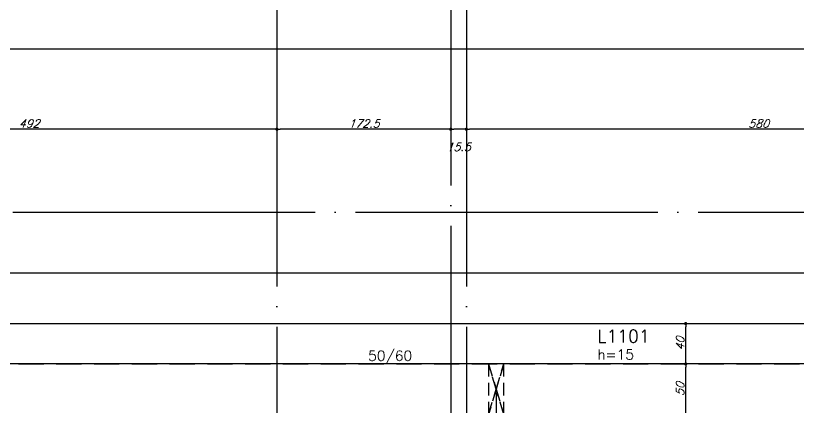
# Model space of a CAD drawing. Extents: x -4723 to 4922, y -2048 to 2452.
# Drawn here: x 1798 to 2575, y 1421 to 1810 of the extents above; entities that cross this region are included whole.
import ezdxf
from ezdxf.enums import TextEntityAlignment as Align

# ---------------------------------------------------------------- set-up
doc = ezdxf.new("R2010")
doc.units = 0
doc.header["$LTSCALE"] = 50
doc.header["$MEASUREMENT"] = 0
for name, pattern in [('DASHED', [0.75, 0.5, -0.25]), ('EIXO', [6.8, 6, -0.4, 0, -0.4]), ('HIDDEN', [0.375, 0.25, -0.125])]:
    doc.linetypes.add(name, pattern=pattern)
doc.layers.get('0').update_dxf_attribs({"linetype": 'CONTINUOUS'})
doc.layers.get('DEFPOINTS').update_dxf_attribs({"linetype": 'CONTINUOUS'})
for name, color, linetype in [('71', 6, 'CONTINUOUS'), ('F-COTAS', 106, 'CONTINUOUS'), ('F-COTAS-FUROS', 50, 'CONTINUOUS'), ('F-EIXO', 12, 'EIXO'), ('F-FURO-PAREDE', 2, 'HIDDEN'), ('F-LAJES', 3, 'CONTINUOUS'), ('F-LAJES-DIM', 2, 'CONTINUOUS'), ('F-LAJES-NOME', 4, 'CONTINUOUS'), ('F-TEXTO', 6, 'CONTINUOUS'), ('F-VIGAS', 3, 'CONTINUOUS'), ('F-VIGAS-DIM', 2, 'CONTINUOUS')]:
    doc.layers.add(name, color=color, linetype=linetype)
doc.styles.add('CP-TEXT-INCL', font='simplex.shx', dxfattribs={"oblique": 20})
doc.styles.add('MCP', font='simplex.shx')
doc.styles.add('ROMANS', font='simplex.shx')
doc.dimstyles.new('CP-COTAS-50', dxfattribs={"dimscale": 0.64, "dimtxt": 12.5, "dimasz": 5, "dimexe": 5, "dimexo": 5, "dimgap": 2.5, "dimtad": 1, "dimdec": 1, "dimdsep": 46, "dimtxsty": 'CP-TEXT-INCL', "dimblk1": 'DOT', "dimblk2": 'DOT', "dimsah": 1, "dimcen": 9, "dimclrd": 256, "dimclre": 256, "dimclrt": 256, "dimadec": 0, "dimazin": 0, "dimtfac": 1, "dimtdec": 1, "dimtmove": 2, "dimatfit": 3, "dimldrblk": 'DOT', "dimfxl": 5, "dimtolj": 1, "dimarcsym": 0})

# ---------------------------------------------------------------- blocks, each defined once
blk = doc.blocks.new('_DOT')
at = {"color": 0, "linetype": 'ByBlock'}
blk.add_line((-0.5, 0), (-1, 0), dxfattribs=at)
at = {"color": 0, "linetype": 'ByBlock', "const_width": 0.5}
blk.add_lwpolyline([(-0.25, 0, 1), (0.25, 0, 1)], format="xyb", close=True, dxfattribs=at)
blk = doc.blocks.new('*D69')
at = {"layer": 'DEFPOINTS', "color": 0, "linetype": 'Continuous', "transparency": 16777216}
for p in [(2463.18, 1464.5), (2463.18, 1464.5), (2463.18, 1414.5)]:
    blk.add_point(p, dxfattribs=at)
at = {"layer": 'F-COTAS', "linetype": 'Continuous', "lineweight": -2, "transparency": 16777216}
blk.add_line((2463.18, 1417.7), (2463.18, 1461.3), dxfattribs=at)
at = {"layer": 'F-COTAS', "linetype": 'Continuous', "lineweight": -2, "transparency": 16777216, "xscale": 3.2, "yscale": 3.2, "zscale": 3.2}
for p, rotation in [((2463.18, 1464.5), 90), ((2463.18, 1414.5), 270)]:
    blk.add_blockref('_DOT', p, dxfattribs=dict(at, rotation=rotation))
at = {"layer": 'F-COTAS', "linetype": 'Continuous', "transparency": 16777216, "insert": (2457.58, 1439.5), "char_height": 8, "attachment_point": 5, "rotation": 90, "style": 'CP-TEXT-INCL'}
blk.add_mtext('\\A1;50', dxfattribs=at)
blk = doc.blocks.new('*D70')
at = {"layer": 'DEFPOINTS', "color": 0, "linetype": 'Continuous', "transparency": 16777216}
for p in [(2463.18, 1504.5), (2463.18, 1504.5), (2463.18, 1464.5)]:
    blk.add_point(p, dxfattribs=at)
at = {"layer": 'F-COTAS', "linetype": 'Continuous', "lineweight": -2, "transparency": 16777216}
blk.add_line((2463.18, 1467.7), (2463.18, 1501.3), dxfattribs=at)
at = {"layer": 'F-COTAS', "linetype": 'Continuous', "lineweight": -2, "transparency": 16777216, "xscale": 3.2, "yscale": 3.2, "zscale": 3.2}
for p, rotation in [((2463.18, 1504.5), 90), ((2463.18, 1464.5), 270)]:
    blk.add_blockref('_DOT', p, dxfattribs=dict(at, rotation=rotation))
at = {"layer": 'F-COTAS', "linetype": 'Continuous', "transparency": 16777216, "insert": (2457.58, 1484.5), "char_height": 8, "attachment_point": 5, "rotation": 90, "style": 'CP-TEXT-INCL'}
blk.add_mtext('\\A1;40', dxfattribs=at)
blk = doc.blocks.new('*U175')
at = {"layer": 'F-EIXO'}
blk.add_line((0, 0), (0, -2655), dxfattribs=at)
at = {"layer": 'F-TEXTO', "style": 'ROMANS'}
blk.add_attdef('EIXO', text='', height=17.5, rotation=360, dxfattribs=at).set_placement((0, 28.21), align=Align.MIDDLE_CENTER)
blk = doc.blocks.new('*U176')
at = {"layer": 'F-EIXO'}
blk.add_line((0, 0), (0, -2655), dxfattribs=at)
at = {"layer": 'F-TEXTO', "style": 'ROMANS'}
blk.add_attdef('EIXO', text='', height=17.5, rotation=360, dxfattribs=at).set_placement((0, 28.21), align=Align.MIDDLE_CENTER)
blk = doc.blocks.new('*U170')
at = {"layer": 'F-EIXO'}
blk.add_line((0, 0), (7197, 0), dxfattribs=at)
at = {"layer": 'F-TEXTO', "style": 'ROMANS'}
blk.add_attdef('EIXO', text='', height=17.5, dxfattribs=at).set_placement((-28.2072, 0), align=Align.MIDDLE_CENTER)
blk = doc.blocks.new('*U182')
at = {"layer": 'F-EIXO'}
blk.add_line((0, 0), (0, -2755), dxfattribs=at)
at = {"layer": 'F-TEXTO', "style": 'ROMANS'}
blk.add_attdef('EIXO', text='', height=17.5, rotation=360, dxfattribs=at).set_placement((0, 28.2072), align=Align.MIDDLE_CENTER)
blk = doc.blocks.new('*D231')
at = {"layer": 'DEFPOINTS', "color": 0, "linetype": 'Continuous', "transparency": 16777216}
for p in [(3259.5, 1776.88), (-3490, 1504.5), (3259.5, 1504.5)]:
    blk.add_point(p, dxfattribs=at)
at = {"layer": 'F-COTAS', "linetype": 'Continuous', "lineweight": -2, "transparency": 16777216}
for p, q in [((-3490, 1507.7), (-3490, 1780.08)), ((3259.5, 1507.7), (3259.5, 1780.08)), ((-3486.8, 1776.88), (3256.3, 1776.88))]:
    blk.add_line(p, q, dxfattribs=at)
at = {"layer": 'F-COTAS', "linetype": 'Continuous', "lineweight": -2, "transparency": 16777216, "xscale": 3.2, "yscale": 3.2, "zscale": 3.2, "rotation": 180}
blk.add_blockref('_DOT', (-3490, 1776.88), dxfattribs=at)
at = {"layer": 'F-COTAS', "linetype": 'Continuous', "lineweight": -2, "transparency": 16777216, "xscale": 3.2, "yscale": 3.2, "zscale": 3.2}
blk.add_blockref('_DOT', (3259.5, 1776.88), dxfattribs=at)
at = {"layer": 'F-COTAS', "linetype": 'Continuous', "transparency": 16777216, "insert": (-115.25, 1782.48), "char_height": 8, "attachment_point": 5, "style": 'CP-TEXT-INCL'}
blk.add_mtext('\\A1;6749.5', dxfattribs=at)
blk = doc.blocks.new('*D233')
at = {"layer": 'DEFPOINTS', "color": 0, "linetype": 'Continuous', "transparency": 16777216}
for p in [(2245.5, 1697.1), (2245.5, 1697.1), (2825.5, 1684.46)]:
    blk.add_point(p, dxfattribs=at)
at = {"layer": 'F-COTAS', "linetype": 'Continuous', "lineweight": -2, "transparency": 16777216}
for p, q in [((2822.3, 1697.1), (2248.7, 1697.1)), ((2825.5, 1687.66), (2825.5, 1700.3))]:
    blk.add_line(p, q, dxfattribs=at)
at = {"layer": 'F-COTAS', "linetype": 'Continuous', "lineweight": -2, "transparency": 16777216, "xscale": 3.2, "yscale": 3.2, "zscale": 3.2, "rotation": 180}
blk.add_blockref('_DOT', (2245.5, 1697.1), dxfattribs=at)
at = {"layer": 'F-COTAS', "linetype": 'Continuous', "lineweight": -2, "transparency": 16777216, "xscale": 3.2, "yscale": 3.2, "zscale": 3.2}
blk.add_blockref('_DOT', (2825.5, 1697.1), dxfattribs=at)
at = {"layer": 'F-COTAS', "linetype": 'Continuous', "transparency": 16777216, "insert": (2535.5, 1702.7), "char_height": 8, "attachment_point": 5, "style": 'CP-TEXT-INCL'}
blk.add_mtext('\\A1;580', dxfattribs=at)
blk = doc.blocks.new('*D234')
at = {"layer": 'DEFPOINTS', "color": 0, "linetype": 'Continuous', "transparency": 16777216}
for p in [(2230, 1697.1), (2230, 1697.1), (2245.5, 1697.1)]:
    blk.add_point(p, dxfattribs=at)
at = {"layer": 'F-COTAS', "linetype": 'Continuous', "lineweight": -2, "transparency": 16777216}
blk.add_line((2242.3, 1697.1), (2233.2, 1697.1), dxfattribs=at)
at = {"layer": 'F-COTAS', "linetype": 'Continuous', "lineweight": -2, "transparency": 16777216, "xscale": 3.2, "yscale": 3.2, "zscale": 3.2, "rotation": 180}
blk.add_blockref('_DOT', (2230, 1697.1), dxfattribs=at)
at = {"layer": 'F-COTAS', "linetype": 'Continuous', "lineweight": -2, "transparency": 16777216, "xscale": 3.2, "yscale": 3.2, "zscale": 3.2}
blk.add_blockref('_DOT', (2245.5, 1697.1), dxfattribs=at)
at = {"layer": 'F-COTAS', "linetype": 'Continuous', "transparency": 16777216, "insert": (2237.75, 1679.5), "char_height": 8, "attachment_point": 5, "style": 'CP-TEXT-INCL'}
blk.add_mtext('\\A1;15.5', dxfattribs=at)
blk = doc.blocks.new('*D235')
at = {"layer": 'DEFPOINTS', "color": 0, "linetype": 'Continuous', "transparency": 16777216}
for p in [(2057.5, 1697.1), (2057.5, 1697.1), (2230, 1697.1)]:
    blk.add_point(p, dxfattribs=at)
at = {"layer": 'F-COTAS', "linetype": 'Continuous', "lineweight": -2, "transparency": 16777216}
blk.add_line((2226.8, 1697.1), (2060.7, 1697.1), dxfattribs=at)
at = {"layer": 'F-COTAS', "linetype": 'Continuous', "lineweight": -2, "transparency": 16777216, "xscale": 3.2, "yscale": 3.2, "zscale": 3.2, "rotation": 180}
blk.add_blockref('_DOT', (2057.5, 1697.1), dxfattribs=at)
at = {"layer": 'F-COTAS', "linetype": 'Continuous', "lineweight": -2, "transparency": 16777216, "xscale": 3.2, "yscale": 3.2, "zscale": 3.2}
blk.add_blockref('_DOT', (2230, 1697.1), dxfattribs=at)
at = {"layer": 'F-COTAS', "linetype": 'Continuous', "transparency": 16777216, "insert": (2143.75, 1702.7), "char_height": 8, "attachment_point": 5, "style": 'CP-TEXT-INCL'}
blk.add_mtext('\\A1;172.5', dxfattribs=at)
blk = doc.blocks.new('*D236')
at = {"layer": 'DEFPOINTS', "color": 0, "linetype": 'Continuous', "transparency": 16777216}
for p in [(1565.5, 1697.1), (1565.5, 1697.1), (2057.5, 1697.1)]:
    blk.add_point(p, dxfattribs=at)
at = {"layer": 'F-COTAS', "linetype": 'Continuous', "lineweight": -2, "transparency": 16777216}
blk.add_line((2054.3, 1697.1), (1568.7, 1697.1), dxfattribs=at)
at = {"layer": 'F-COTAS', "linetype": 'Continuous', "lineweight": -2, "transparency": 16777216, "xscale": 3.2, "yscale": 3.2, "zscale": 3.2, "rotation": 180}
blk.add_blockref('_DOT', (1565.5, 1697.1), dxfattribs=at)
at = {"layer": 'F-COTAS', "linetype": 'Continuous', "lineweight": -2, "transparency": 16777216, "xscale": 3.2, "yscale": 3.2, "zscale": 3.2}
blk.add_blockref('_DOT', (2057.5, 1697.1), dxfattribs=at)
at = {"layer": 'F-COTAS', "linetype": 'Continuous', "transparency": 16777216, "insert": (1811.5, 1702.7), "char_height": 8, "attachment_point": 5, "style": 'CP-TEXT-INCL'}
blk.add_mtext('\\A1;492', dxfattribs=at)
blk = doc.blocks.new('*D532')
at = {"layer": 'DEFPOINTS', "color": 0, "linetype": 'Continuous', "transparency": 16777216}
for p in [(2275.1, 1439.5), (2554.04, 1398.62), (2554.04, 1387.94)]:
    blk.add_point(p, dxfattribs=at)
at = {"layer": 'F-COTAS-FUROS', "linetype": 'Continuous', "lineweight": -2, "transparency": 16777216}
for p, q in [((2275.1, 1436.3), (2275.1, 1384.74)), ((2554.04, 1395.42), (2554.04, 1384.74)), ((2278.3, 1387.94), (2550.84, 1387.94))]:
    blk.add_line(p, q, dxfattribs=at)
at = {"layer": 'F-COTAS-FUROS', "linetype": 'Continuous', "lineweight": -2, "transparency": 16777216, "xscale": 3.2, "yscale": 3.2, "zscale": 3.2, "rotation": 180}
blk.add_blockref('_DOT', (2275.1, 1387.94), dxfattribs=at)
at = {"layer": 'F-COTAS-FUROS', "linetype": 'Continuous', "lineweight": -2, "transparency": 16777216, "xscale": 3.2, "yscale": 3.2, "zscale": 3.2}
blk.add_blockref('_DOT', (2554.04, 1387.94), dxfattribs=at)
at = {"layer": 'F-COTAS-FUROS', "linetype": 'Continuous', "transparency": 16777216, "insert": (2414.57, 1393.54), "char_height": 8, "attachment_point": 5, "style": 'CP-TEXT-INCL'}
blk.add_mtext('\\A1;279', dxfattribs=at)

msp = doc.modelspace()

# ---------------------------------------------------------------- linework, layer by layer
at = {"layer": '71', "color": 2}
msp.add_line((3259.5, 1554.5), (1276, 1554.5), dxfattribs=at)
at = {"layer": '71', "color": 1, "linetype": 'DASHED'}
msp.add_line((1276, 1464.5), (3259.5, 1464.5), dxfattribs=at)
at = {"layer": 'F-FURO-PAREDE'}
msp.add_lwpolyline([(2275.1, 1439.5), (2267.6, 1414.5), (2282.6, 1414.5), (2275.1, 1439.5), (2282.6, 1414.5), (2282.6, 1464.5), (2275.1, 1439.5), (2282.6, 1464.5), (2267.6, 1464.5), (2275.1, 1439.5), (2267.6, 1464.5), (2267.6, 1414.5), (2275.1, 1439.5)], dxfattribs=at)
at = {"layer": 'F-LAJES', "linetype": 'Continuous'}
msp.add_line((1276, 1504.5), (3259.5, 1504.5), dxfattribs=at)
at = {"layer": 'F-VIGAS'}
for points in [[(2060.5, 1464.5), (1276, 1464.5)], [(2230, 1464.5), (2060.5, 1464.5)], [(2570, 1464.5), (2230, 1464.5)], [(3259.5, 1464.5), (2570, 1464.5)]]:
    msp.add_lwpolyline(points, dxfattribs=at)

# ---------------------------------------------------------------- block references
at = {"layer": 'F-EIXO', "linetype": 'Continuous'}
for name, p in [('*U182', (2230, 1941.357)), ('*U175', (2057.5, 1841.357)), ('*U176', (2245.5, 1841.357)), ('*U170', (-3646.32, 1615))]:
    msp.add_blockref(name, p, dxfattribs=at)

# ---------------------------------------------------------------- texts
at = {"layer": 'F-LAJES-DIM', "linetype": 'Continuous', "style": 'MCP'}
msp.add_text('h=15', height=10, dxfattribs=at).set_placement((2375.453, 1468.829))
at = {"layer": 'F-LAJES-NOME', "linetype": 'Continuous', "style": 'MCP'}
msp.add_text('L1101', height=12.5, dxfattribs=at).set_placement((2375.453, 1485.829))
at = {"layer": 'F-VIGAS-DIM', "linetype": 'Continuous', "style": 'MCP'}
msp.add_text('50/60', height=10, dxfattribs=at).set_placement((2148, 1467.625))

# ---------------------------------------------------------------- dimensions: what is measured, and where the dimension line sits
at = {"layer": 'F-COTAS', "linetype": 'Continuous'}
for base, p1, p2, picture, middle in [((3259.5, 1776.883), (-3490, 1504.5), (3259.5, 1504.5), '*D231', (-115.25, 1782.483)), ((1565.5, 1697.104), (2057.5, 1697.104), (1565.5, 1697.104), '*D236', (1811.5, 1702.704)), ((2057.5, 1697.104), (2230, 1697.104), (2057.5, 1697.104), '*D235', (2143.75, 1702.704)), ((2245.5, 1697.104), (2825.5, 1684.461), (2245.5, 1697.104), '*D233', (2535.5, 1702.704)), ((2230, 1697.104), (2245.5, 1697.104), (2230, 1697.104), '*D234', (2237.75, 1679.504))]:
    dim = msp.add_linear_dim(base=base, p1=p1, p2=p2, dimstyle='CP-COTAS-50', dxfattribs=at)
    dim.commit()
    dim.dimension.update_dxf_attribs({"geometry": picture, "text_midpoint": middle})
for base, p1, p2, picture, middle in [((2463.181, 1504.5), (2463.181, 1464.5), (2463.181, 1504.5), '*D70', (2457.581, 1484.5)), ((2463.181, 1464.5), (2463.181, 1414.5), (2463.181, 1464.5), '*D69', (2457.581, 1439.5))]:
    dim = msp.add_linear_dim(base=base, p1=p1, p2=p2, angle=270, dimstyle='CP-COTAS-50', dxfattribs=at)
    dim.commit()
    dim.dimension.update_dxf_attribs({"geometry": picture, "text_midpoint": middle})
at = {"layer": 'F-COTAS-FUROS', "linetype": 'Continuous'}
dim = msp.add_linear_dim(base=(2554.037, 1387.939), p1=(2275.1, 1439.5), p2=(2554.037, 1398.618), dimstyle='CP-COTAS-50', override={"dimdec": 0, "dimfxl": 7.5}, dxfattribs=at)
dim.commit()
dim.dimension.update_dxf_attribs({"geometry": '*D532', "text_midpoint": (2414.568, 1393.539)})

doc.saveas('drawing.dxf')
